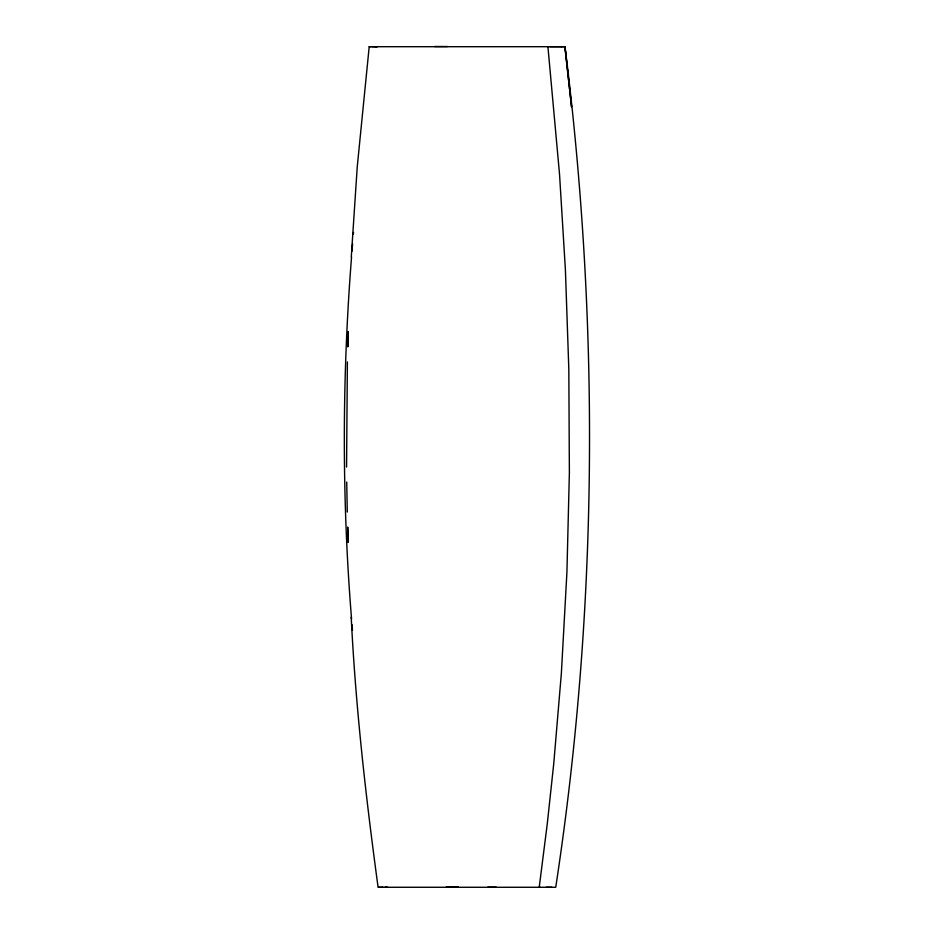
<?xml version="1.0" encoding="UTF-8"?>
<svg xmlns="http://www.w3.org/2000/svg" width="934" height="934" viewBox="0 0 934 934"><rect width="100%" height="100%" fill="white"/><g stroke="black" fill="none" stroke-linecap="round" stroke-linejoin="round"><path stroke-width="1.4" d="M347.39 361.937L346.561 467.012M351.289 256.827L357.243 166.801L369.199 46.712L553.804 46.7M351.558 256.838C342.089 377.324 341.774 498.546 351.569 619.009M351.99 251.211L352.597 243.704M353.367 234.329L353.531 232.461M378.492 887.288L383.033 887.288M369.163 46.712L370.564 46.723M375.281 46.712L377.476 46.7M378.69 887.3L382.52 887.265M386.501 887.277L382.998 887.265M371.884 46.723L376.25 46.7M548.853 46.7L547.919 46.7L559.536 174.284L565.409 269.973L568.829 369.432L569.378 472.639L566.926 572.098L561.357 673.426L553.769 763.463L547.312 823.496L539.222 887.277L540.226 887.277M385.567 887.277L387.82 887.277M554.422 46.7L561.322 46.712M384.948 887.277L555.73 887.277C598.169 609.365 599.92 325.651 565.012 46.723L563.517 46.712M562.653 46.712L550.114 46.7M546.157 887.277L551.807 887.277M561.532 46.712L565.14 46.723M378.095 887.3C365.93 797.613 355.656 707.587 351.207 617.14M352.492 630.263L352.025 624.636M348.148 542.07L347.682 527.045L348.125 542.082M347.285 512.042L346.724 482.026M487.793 887.183A228.678 1.109 0.1 0 1 496.223 887.183M446.23 886.938A177.962 0.887 -0.1 0 1 458.22 886.95M434.45 46.502A171.191 0.63 0 0 1 447.409 46.513M348.23 331.897L347.798 346.923L348.254 331.909M564.977 46.723L571.538 106.768L564.872 46.723"/></g></svg>
